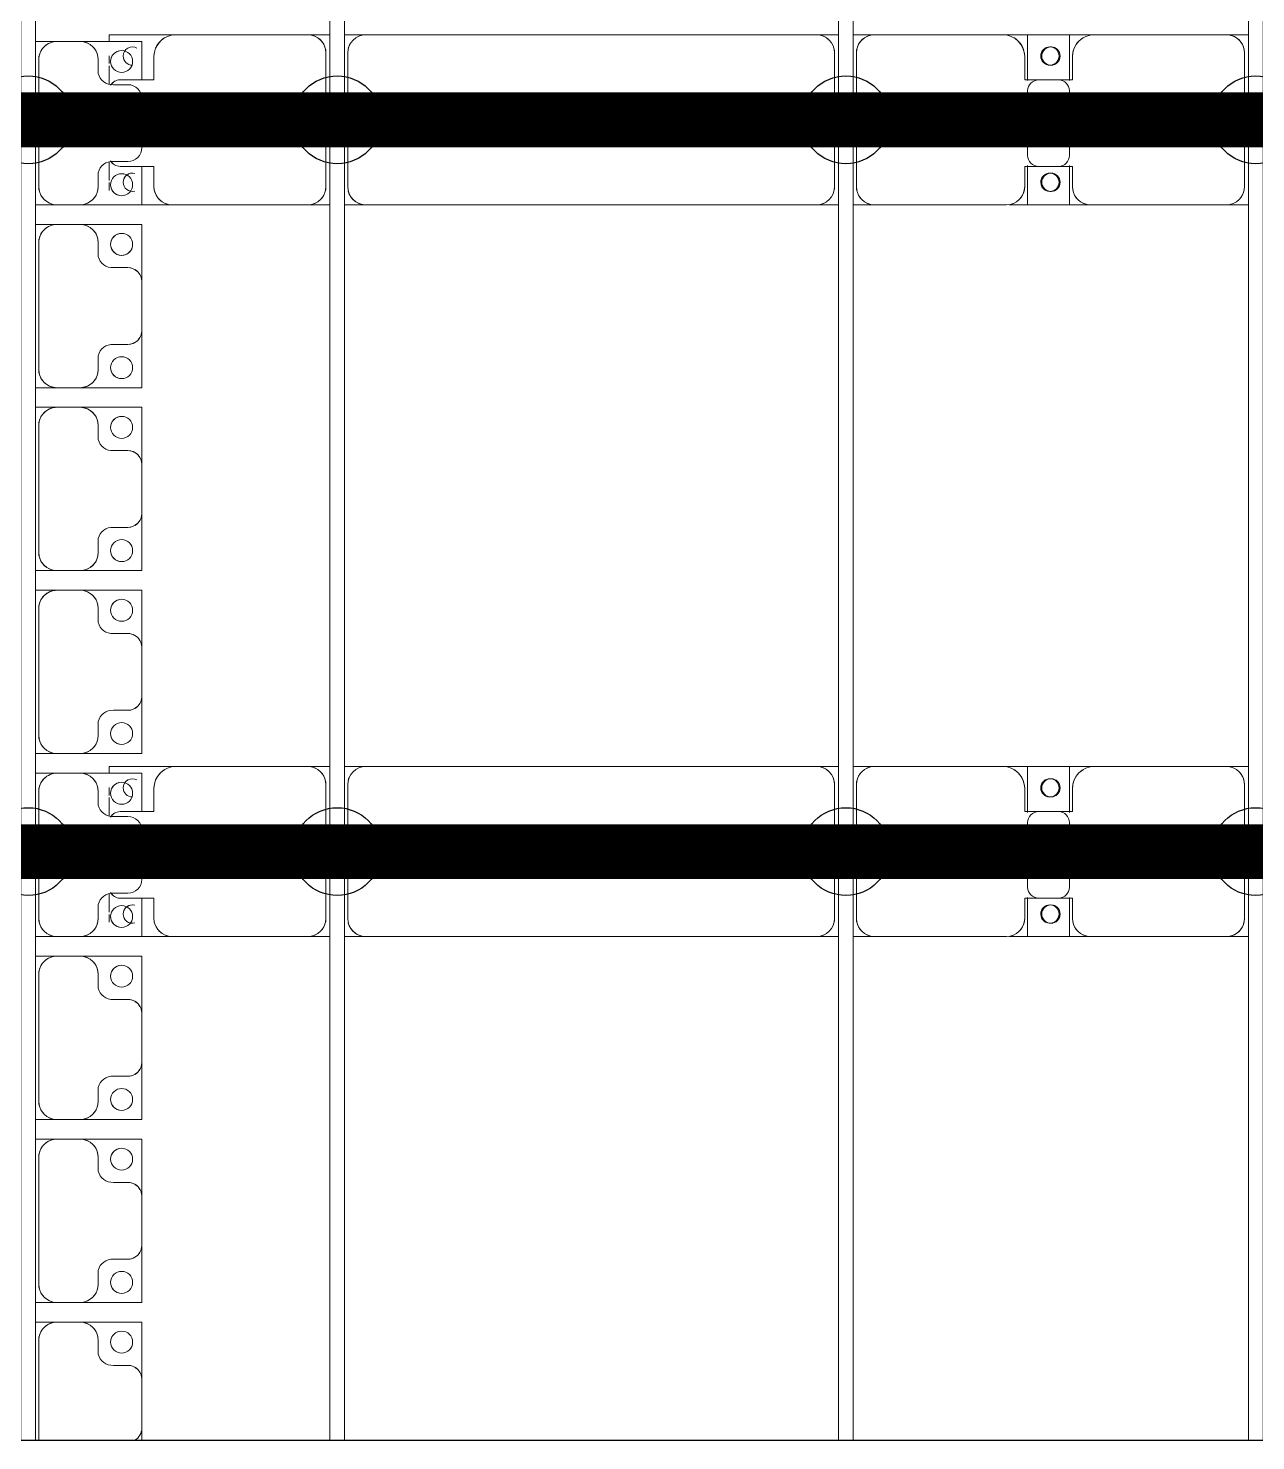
# Model space of a CAD drawing. Header units: millimetres. Extents: x -533732 to -130507, y -117886 to -23954.
# Drawn here: x -525045 to -521690, y -77746 to -73886 of the extents above; entities that cross this region are included whole.
import ezdxf

# ---------------------------------------------------------------- set-up
doc = ezdxf.new("R2010")
doc.units = ezdxf.units.MM
doc.layers.add('A-GENM', color=13, linetype='Continuous', lineweight=9)
doc.layers.add('S-BEAM', color=12, linetype='Continuous', lineweight=9)
doc.layers.add('GC-HOP 40x60 GIA CUONG', color=1, linetype='Continuous')

# ---------------------------------------------------------------- blocks, each defined once
blk = doc.blocks.new('Dầm C52 - Hộp 40x60-19816-BỐ TRÍ KHUNG KẾT CẤU BÈ PIN 06')
at = {"layer": 'S-BEAM', "color": 3, "lineweight": 25}
blk.add_line((-145891.1, 20), (145891.1, 20), dxfattribs=at)
blk = doc.blocks.new('Dai phao do pin - DẢI PHAO ĐỠ PIN-V127-BỐ TRÍ KHUNG KẾT CẤU BÈ PIN 06')
at = {"layer": 'A-GENM', "color": 7}
for p, q in [((65968.9, 223.4), (66029.7, 223.4)), ((65968.9, 223.4), (66029.7, 223.4)), ((66399.7, 223.4), (66029.7, 223.4)), ((66399.7, 223.4), (66572.2, 223.4)), ((66572.2, 223.4), (66399.7, 223.4)), ((66457.8, 223.4), (66622.8, 223.4)), ((66457.8, 116.2), (66457.8, 223.4)), ((66622.8, 223.4), (66457.8, 223.4)), ((66572.2, 223.4), (66572.2, 116.2)), ((66990.3, 223.4), (66630.3, 223.4)), ((66990.3, 223.4), (67048.9, 223.4)), ((66990.3, 223.4), (67048.9, 223.4)), ((67088.9, 223.4), (67149.7, 223.4)), ((67088.9, 223.4), (67149.7, 223.4)), ((68380.3, 223.4), (67149.7, 223.4)), ((68380.3, 223.4), (68438.9, 223.4)), ((68380.3, 223.4), (68438.9, 223.4)), ((68478.9, 223.4), (68539.7, 223.4)), ((68478.9, 223.4), (68539.7, 223.4)), ((68909.7, 223.4), (68539.7, 223.4)), ((68909.7, 223.4), (69082.2, 223.4)), ((69082.2, 223.4), (68909.7, 223.4)), ((65979.7, 173.4), (65979.7, -191.6)), ((66449.7, 118.2), (66449.7, 173.4)), ((66580.3, 173.4), (66580.3, 118.2)), ((67040.3, -191.6), (67040.3, 173.4)), ((67099.7, 173.4), (67099.7, -191.6)), ((68430.3, -191.6), (68430.3, 173.4)), ((68489.7, 173.4), (68489.7, -191.6)), ((68959.7, 118.2), (68959.7, 173.4)), ((69082.2, 184), (69082.2, 162.5)), ((69082.2, 162.5), (69082.2, 184)), ((69082.2, 156.9), (69082.2, 106.1)), ((69082.2, 106.1), (69082.2, 156.9)), ((66542.2, 118.2), (66449.7, 118.2)), ((66580.3, 118.2), (66487.8, 118.2)), ((69052.2, 118.2), (68959.7, 118.2)), ((66457.8, 88.2), (66457.8, -88.2)), ((66572.2, -88.2), (66572.2, 88.2)), ((69082.2, -106.1), (69082.2, -156.9)), ((69082.2, -156.9), (69082.2, -106.1)), ((66449.7, -181.6), (66449.7, -118.2)), ((66449.7, -118.2), (66542.2, -118.2)), ((66457.8, -241.6), (66457.8, -116.2)), ((66487.8, -118.2), (66580.3, -118.2)), ((66572.2, -116.2), (66572.2, -241.6)), ((66580.3, -118.2), (66580.3, -181.6)), ((68959.7, -181.6), (68959.7, -118.2)), ((68959.7, -118.2), (69052.2, -118.2)), ((69082.2, -162.5), (69082.2, -184)), ((69082.2, -184), (69082.2, -162.5)), ((69082.2, -222.3), (69082.2, -241.6)), ((69082.2, -241.6), (69082.2, -222.3)), ((66029.7, -241.6), (65968.9, -241.6)), ((66029.7, -241.6), (65968.9, -241.6)), ((66029.7, -241.6), (66389.7, -241.6)), ((66572.2, -241.6), (66389.7, -241.6)), ((66389.7, -241.6), (66572.2, -241.6)), ((66640.3, -241.6), (66457.8, -241.6)), ((66457.8, -241.6), (66640.3, -241.6)), ((66640.3, -241.6), (66990.3, -241.6)), ((67048.9, -241.6), (66990.3, -241.6)), ((67048.9, -241.6), (66990.3, -241.6)), ((67149.7, -241.6), (67088.9, -241.6)), ((67149.7, -241.6), (67088.9, -241.6)), ((67149.7, -241.6), (68380.3, -241.6)), ((68438.9, -241.6), (68380.3, -241.6)), ((68438.9, -241.6), (68380.3, -241.6)), ((68539.7, -241.6), (68478.9, -241.6)), ((68539.7, -241.6), (68478.9, -241.6)), ((68539.7, -241.6), (68899.7, -241.6)), ((69082.2, -241.6), (68899.7, -241.6)), ((68899.7, -241.6), (69082.2, -241.6))]:
    blk.add_line(p, q, dxfattribs=at)
for centre, radius, start, end in [((66029.7, 173.4), 50, 90, 180), ((66029.7, 173.4), 50, 107.2117, 180), ((66399.7, 173.4), 50, 0, 90), ((66399.7, 173.4), 50, 0, 75), ((66630.3, 173.4), 50, 90, 180), ((66630.3, 173.4), 50, 105, 180), ((66990.3, 173.4), 50, 0, 90), ((66990.3, 173.4), 50, 0, 75), ((67149.7, 173.4), 50, 90, 180), ((67149.7, 173.4), 50, 150, 180), ((67149.7, 173.4), 50, 90, 120), ((68380.3, 173.4), 50, 0, 90), ((68380.3, 173.4), 50, 15, 90), ((68539.7, 173.4), 50, 90, 180), ((68539.7, 173.4), 50, 105, 180), ((68909.7, 173.4), 50, 0, 90), ((68909.7, 173.4), 50, 0, 75), ((66508.6, 161.8), 25, 0, 180), ((66508.6, 161.8), 25, 180, 360), ((66508.6, 161.8), 25, 0, 165), ((66508.6, 161.8), 25, 195, 255), ((66511.4, 161.8), 25, 360, 180), ((66511.4, 161.8), 25, 90, 180), ((66511.4, 161.8), 25, 180, 360), ((66511.4, 161.8), 25, 180, 255), ((66508.6, 161.8), 25, 285, 360), ((66511.4, 161.8), 25, 15, 75), ((66511.4, 161.8), 25, 285, 345), ((69018.6, 161.8), 25, 360, 105), ((69018.6, 161.8), 25, 0, 105), ((69018.6, 161.8), 25, 255, 360), ((69018.6, 161.8), 25, 270, 360), ((66487.8, 88.2), 30, 90, 180), ((66542.2, 88.2), 30, 0, 90), ((69052.2, 88.2), 30, 30, 90), ((69052.2, 88.2), 30, 30, 60), ((66487.8, -88.2), 30, 180, 270), ((66542.2, -88.2), 30, 270, 0), ((69052.2, -88.2), 30, 270, 330), ((69052.2, -88.2), 30, 300, 330), ((69052.2, -88.2), 30, 300, 315), ((69052.2, -88.2), 30, 300, 315), ((66029.7, -191.6), 50, 180, 270), ((66029.7, -191.6), 50, 180, 252.7907), ((66389.7, -181.6), 60, 270, 360), ((66389.7, -181.6), 60, 300, 0), ((66508.6, -183.2), 25, 0, 180), ((66508.6, -183.2), 25, 180, 0), ((66508.6, -183.2), 25, 195, 0), ((66511.4, -183.2), 25, 0, 180), ((66511.4, -183.2), 25, 60, 180), ((66511.4, -183.2), 25, 180, 0), ((66511.4, -183.2), 25, 180, 270), ((66508.6, -183.2), 25, 0, 150), ((66511.4, -183.2), 25, 285, 345), ((66511.4, -183.2), 25, 15, 30), ((66640.3, -181.6), 60, 180, 270), ((66640.3, -181.6), 60, 180, 240), ((66990.3, -191.6), 50, 270, 360), ((66990.3, -191.6), 50, 285, 360), ((67149.7, -191.6), 50, 180, 270), ((67149.7, -191.6), 50, 180, 210), ((68380.3, -191.6), 50, 270, 360), ((68539.7, -191.6), 50, 180, 270), ((68539.7, -191.6), 50, 180, 255), ((68899.7, -181.6), 60, 270, 360), ((68899.7, -181.6), 60, 300, 0), ((69018.6, -183.2), 25, 240, 360), ((69018.6, -183.2), 25, 240, 360), ((69018.6, -183.2), 25, 0, 90), ((69018.6, -183.2), 25, 0, 90), ((67149.7, -191.6), 50, 225, 255), ((68380.3, -191.6), 50, 330, 345), ((68380.3, -191.6), 50, 270, 300)]:
    blk.add_arc(centre, radius, start, end, dxfattribs=at)
blk = doc.blocks.new('Dai phao do pin - DẢI PHAO ĐỠ PIN-V128-BỐ TRÍ KHUNG KẾT CẤU BÈ PIN 06')
at = {"layer": 'A-GENM', "color": 7}
for p, q in [((65968.9, 223.4), (66029.7, 223.4)), ((65968.9, 223.4), (66029.7, 223.4)), ((66399.7, 223.4), (66029.7, 223.4)), ((66399.7, 223.4), (66572.2, 223.4)), ((66572.2, 223.4), (66399.7, 223.4)), ((66457.8, 223.4), (66622.8, 223.4)), ((66457.8, 116.2), (66457.8, 223.4)), ((66622.8, 223.4), (66457.8, 223.4)), ((66572.2, 223.4), (66572.2, 116.2)), ((66990.3, 223.4), (66630.3, 223.4)), ((66990.3, 223.4), (67048.9, 223.4)), ((66990.3, 223.4), (67048.9, 223.4)), ((67088.9, 223.4), (67149.7, 223.4)), ((67088.9, 223.4), (67149.7, 223.4)), ((68380.3, 223.4), (67149.7, 223.4)), ((68380.3, 223.4), (68438.9, 223.4)), ((68380.3, 223.4), (68438.9, 223.4)), ((68478.9, 223.4), (68539.7, 223.4)), ((68478.9, 223.4), (68539.7, 223.4)), ((68909.7, 223.4), (68539.7, 223.4)), ((68909.7, 223.4), (69082.2, 223.4)), ((69082.2, 223.4), (68909.7, 223.4)), ((65979.7, 173.4), (65979.7, -191.6)), ((66449.7, 118.2), (66449.7, 173.4)), ((66580.3, 173.4), (66580.3, 118.2)), ((67040.3, -191.6), (67040.3, 173.4)), ((67099.7, 173.4), (67099.7, -191.6)), ((68430.3, -191.6), (68430.3, 173.4)), ((68489.7, 173.4), (68489.7, -191.6)), ((68959.7, 118.2), (68959.7, 173.4)), ((69082.2, 184), (69082.2, 162.5)), ((69082.2, 162.5), (69082.2, 184)), ((69082.2, 156.9), (69082.2, 106.1)), ((69082.2, 106.1), (69082.2, 156.9)), ((66542.2, 118.2), (66449.7, 118.2)), ((66580.3, 118.2), (66487.8, 118.2)), ((69052.2, 118.2), (68959.7, 118.2)), ((66457.8, 88.2), (66457.8, -88.2)), ((66572.2, -88.2), (66572.2, 88.2)), ((69082.2, -106.1), (69082.2, -156.9)), ((69082.2, -156.9), (69082.2, -106.1)), ((66449.7, -181.6), (66449.7, -118.2)), ((66449.7, -118.2), (66542.2, -118.2)), ((66457.8, -241.6), (66457.8, -116.2)), ((66487.8, -118.2), (66580.3, -118.2)), ((66572.2, -116.2), (66572.2, -241.6)), ((66580.3, -118.2), (66580.3, -181.6)), ((68959.7, -181.6), (68959.7, -118.2)), ((68959.7, -118.2), (69052.2, -118.2)), ((69082.2, -162.5), (69082.2, -184)), ((69082.2, -184), (69082.2, -162.5)), ((69082.2, -222.3), (69082.2, -241.6)), ((69082.2, -241.6), (69082.2, -222.3)), ((66029.7, -241.6), (65968.9, -241.6)), ((66029.7, -241.6), (65968.9, -241.6)), ((66029.7, -241.6), (66389.7, -241.6)), ((66572.2, -241.6), (66389.7, -241.6)), ((66389.7, -241.6), (66572.2, -241.6)), ((66640.3, -241.6), (66457.8, -241.6)), ((66457.8, -241.6), (66640.3, -241.6)), ((66640.3, -241.6), (66990.3, -241.6)), ((67048.9, -241.6), (66990.3, -241.6)), ((67048.9, -241.6), (66990.3, -241.6)), ((67149.7, -241.6), (67088.9, -241.6)), ((67149.7, -241.6), (67088.9, -241.6)), ((67149.7, -241.6), (68380.3, -241.6)), ((68438.9, -241.6), (68380.3, -241.6)), ((68438.9, -241.6), (68380.3, -241.6)), ((68539.7, -241.6), (68478.9, -241.6)), ((68539.7, -241.6), (68478.9, -241.6)), ((68539.7, -241.6), (68899.7, -241.6)), ((69082.2, -241.6), (68899.7, -241.6)), ((68899.7, -241.6), (69082.2, -241.6))]:
    blk.add_line(p, q, dxfattribs=at)
for centre, radius, start, end in [((66029.7, 173.4), 50, 90, 180), ((66029.7, 173.4), 50, 107.2222, 180), ((66399.7, 173.4), 50, 0, 90), ((66399.7, 173.4), 50, 0, 75), ((66630.3, 173.4), 50, 90, 180), ((66630.3, 173.4), 50, 105, 180), ((66990.3, 173.4), 50, 0, 90), ((66990.3, 173.4), 50, 0, 75), ((67149.7, 173.4), 50, 90, 180), ((67149.7, 173.4), 50, 150, 180), ((67149.7, 173.4), 50, 90, 120), ((68380.3, 173.4), 50, 0, 90), ((68380.3, 173.4), 50, 15, 90), ((68539.7, 173.4), 50, 90, 180), ((68539.7, 173.4), 50, 105, 180), ((68909.7, 173.4), 50, 0, 90), ((68909.7, 173.4), 50, 0, 75), ((66508.6, 161.8), 25, 0, 180), ((66508.6, 161.8), 25, 180, 360), ((66508.6, 161.8), 25, 0, 165), ((66508.6, 161.8), 25, 195, 255), ((66511.4, 161.8), 25, 360, 180), ((66511.4, 161.8), 25, 90, 180), ((66511.4, 161.8), 25, 180, 360), ((66511.4, 161.8), 25, 180, 255), ((66508.6, 161.8), 25, 285, 360), ((66511.4, 161.8), 25, 15, 75), ((66511.4, 161.8), 25, 285, 345), ((69018.6, 161.8), 25, 360, 105), ((69018.6, 161.8), 25, 0, 105), ((69018.6, 161.8), 25, 255, 360), ((69018.6, 161.8), 25, 270, 360), ((66487.8, 88.2), 30, 90, 180), ((66542.2, 88.2), 30, 0, 90), ((69052.2, 88.2), 30, 30, 90), ((69052.2, 88.2), 30, 30, 60), ((66487.8, -88.2), 30, 180, 270), ((66542.2, -88.2), 30, 270, 0), ((69052.2, -88.2), 30, 270, 330), ((69052.2, -88.2), 30, 300, 330), ((69052.2, -88.2), 30, 300, 315), ((69052.2, -88.2), 30, 300, 315), ((66029.7, -191.6), 50, 180, 270), ((66029.7, -191.6), 50, 180, 252.7802), ((66389.7, -181.6), 60, 270, 360), ((66389.7, -181.6), 60, 300, 0), ((66508.6, -183.2), 25, 0, 180), ((66508.6, -183.2), 25, 180, 0), ((66508.6, -183.2), 25, 195, 0), ((66511.4, -183.2), 25, 0, 180), ((66511.4, -183.2), 25, 60, 180), ((66511.4, -183.2), 25, 180, 0), ((66511.4, -183.2), 25, 180, 270), ((66508.6, -183.2), 25, 0, 150), ((66511.4, -183.2), 25, 285, 345), ((66511.4, -183.2), 25, 15, 30), ((66640.3, -181.6), 60, 180, 270), ((66640.3, -181.6), 60, 180, 240), ((66990.3, -191.6), 50, 270, 360), ((66990.3, -191.6), 50, 285, 360), ((67149.7, -191.6), 50, 180, 270), ((67149.7, -191.6), 50, 180, 210), ((68380.3, -191.6), 50, 270, 360), ((68539.7, -191.6), 50, 180, 270), ((68539.7, -191.6), 50, 180, 255), ((68899.7, -181.6), 60, 270, 360), ((68899.7, -181.6), 60, 300, 0), ((69018.6, -183.2), 25, 240, 360), ((69018.6, -183.2), 25, 240, 360), ((69018.6, -183.2), 25, 0, 90), ((69018.6, -183.2), 25, 0, 90), ((67149.7, -191.6), 50, 225, 255), ((68380.3, -191.6), 50, 330, 345), ((68380.3, -191.6), 50, 270, 300)]:
    blk.add_arc(centre, radius, start, end, dxfattribs=at)
blk = doc.blocks.new('Dầm C52 - Dầm C52-19796-BỐ TRÍ KHUNG KẾT CẤU BÈ PIN 06')
at = {"layer": 'S-BEAM', "color": 1}
for p, q in [((-6613.3, 20), (-653.3, 20)), ((-653.3, -20), (-6613.3, -20))]:
    blk.add_line(p, q, dxfattribs=at)
blk = doc.blocks.new('Dai phaodi lai - DẢI PHAO ĐI LẠI-19048-BỐ TRÍ KHUNG KẾT CẤU BÈ PIN 06')
at = {"layer": 'A-GENM', "color": 7}
for p, q in [((41776.8, 748.4), (41881.8, 748.4)), ((41776.8, 579.3), (41776.8, 748.4)), ((41776.8, 748.4), (41776.8, 579.3)), ((41881.8, 748.4), (41776.8, 748.4)), ((42066.9, 748.4), (41933.1, 748.4)), ((42118.2, 748.4), (42223.2, 748.4)), ((42223.2, 748.4), (42118.2, 748.4)), ((42223.2, 748.4), (42223.2, 579.3)), ((42223.2, 579.3), (42223.2, 748.4)), ((42276.8, 748.4), (42433.1, 748.4)), ((42276.8, 579.3), (42276.8, 748.4)), ((42276.8, 748.4), (42276.8, 579.3)), ((42433.1, 748.4), (42276.8, 748.4)), ((42566.9, 748.4), (42433.1, 748.4)), ((42566.9, 748.4), (42723.2, 748.4)), ((42723.2, 748.4), (42566.9, 748.4)), ((42723.2, 748.4), (42723.2, 579.3)), ((42723.2, 579.3), (42723.2, 748.4)), ((42776.8, 748.4), (42933.1, 748.4)), ((42776.8, 579.3), (42776.8, 748.4)), ((42776.8, 748.4), (42776.8, 579.3)), ((42933.1, 748.4), (42776.8, 748.4)), ((43066.9, 748.4), (42933.1, 748.4)), ((43066.9, 748.4), (43223.2, 748.4)), ((43223.2, 748.4), (43066.9, 748.4)), ((43223.2, 748.4), (43223.2, 579.3)), ((43223.2, 579.3), (43223.2, 748.4)), ((43276.8, 748.4), (43433.1, 748.4)), ((43276.8, 579.3), (43276.8, 748.4)), ((43276.8, 748.4), (43276.8, 579.3)), ((43433.1, 748.4), (43276.8, 748.4)), ((43566.9, 748.4), (43433.1, 748.4)), ((43566.9, 748.4), (43723.2, 748.4)), ((43723.2, 748.4), (43566.9, 748.4)), ((43723.2, 748.4), (43723.2, 579.3)), ((43723.2, 579.3), (43723.2, 748.4)), ((43776.8, 748.4), (43881.8, 748.4)), ((43776.8, 579.3), (43776.8, 748.4)), ((43776.8, 748.4), (43776.8, 579.3)), ((43881.8, 748.4), (43776.8, 748.4)), ((44066.9, 748.4), (43933.1, 748.4)), ((44118.2, 748.4), (44223.2, 748.4)), ((44223.2, 748.4), (44118.2, 748.4)), ((44223.2, 748.4), (44223.2, 579.3)), ((44223.2, 579.3), (44223.2, 748.4)), ((44276.8, 748.4), (44433.1, 748.4)), ((44276.8, 579.3), (44276.8, 748.4)), ((44276.8, 748.4), (44276.8, 579.3)), ((44433.1, 748.4), (44276.8, 748.4)), ((44566.9, 748.4), (44433.1, 748.4)), ((44566.9, 748.4), (44723.2, 748.4)), ((44723.2, 748.4), (44566.9, 748.4)), ((44723.2, 748.4), (44723.2, 579.3)), ((44723.2, 579.3), (44723.2, 748.4)), ((44776.8, 748.4), (44933.1, 748.4)), ((44776.8, 579.3), (44776.8, 748.4)), ((44776.8, 748.4), (44776.8, 579.3)), ((44933.1, 748.4), (44776.8, 748.4)), ((45066.9, 748.4), (44933.1, 748.4)), ((45066.9, 748.4), (45223.2, 748.4)), ((45223.2, 748.4), (45066.9, 748.4)), ((45223.2, 748.4), (45223.2, 579.3)), ((45223.2, 579.3), (45223.2, 748.4)), ((45276.8, 748.4), (45433.1, 748.4)), ((45276.8, 579.3), (45276.8, 748.4)), ((45276.8, 748.4), (45276.8, 579.3)), ((45433.1, 748.4), (45276.8, 748.4)), ((45566.9, 748.4), (45433.1, 748.4)), ((45566.9, 748.4), (45600, 748.4)), ((45600, 748.4), (45566.9, 748.4)), ((41895.1, 710.4), (41895.1, 670.7)), ((42104.9, 670.7), (42104.9, 710.4)), ((42395.1, 710.4), (42395.1, 670.7)), ((42604.9, 670.7), (42604.9, 710.4)), ((42895.1, 710.4), (42895.1, 670.7)), ((43104.9, 670.7), (43104.9, 710.4)), ((43395.1, 710.4), (43395.1, 670.7)), ((43604.9, 670.7), (43604.9, 710.4)), ((43895.1, 710.4), (43895.1, 670.7)), ((44104.9, 670.7), (44104.9, 710.4)), ((44395.1, 710.4), (44395.1, 670.7)), ((44604.9, 670.7), (44604.9, 710.4)), ((44895.1, 710.4), (44895.1, 670.7)), ((45104.9, 670.7), (45104.9, 710.4)), ((45395.1, 710.4), (45395.1, 670.7)), ((41864.3, 629.3), (41826.8, 629.3)), ((42173.2, 629.3), (42135.7, 629.3)), ((42364.3, 629.3), (42326.8, 629.3)), ((42673.2, 629.3), (42635.7, 629.3)), ((42864.3, 629.3), (42826.8, 629.3)), ((43173.2, 629.3), (43135.7, 629.3)), ((43364.3, 629.3), (43326.8, 629.3)), ((43673.2, 629.3), (43635.7, 629.3)), ((43864.3, 629.3), (43826.8, 629.3)), ((44173.2, 629.3), (44135.7, 629.3)), ((44364.3, 629.3), (44326.8, 629.3)), ((44673.2, 629.3), (44635.7, 629.3)), ((44864.3, 629.3), (44826.8, 629.3)), ((45173.2, 629.3), (45135.7, 629.3)), ((45364.3, 629.3), (45326.8, 629.3)), ((41776.8, 579.3), (41776.8, 516.7)), ((42223.2, 516.7), (42223.2, 579.3)), ((42276.8, 579.3), (42276.8, 516.7)), ((42723.2, 516.7), (42723.2, 579.3)), ((42776.8, 579.3), (42776.8, 516.7)), ((43223.2, 516.7), (43223.2, 579.3)), ((43276.8, 579.3), (43276.8, 516.7)), ((43723.2, 516.7), (43723.2, 579.3)), ((43776.8, 579.3), (43776.8, 516.7)), ((44223.2, 516.7), (44223.2, 579.3)), ((44276.8, 579.3), (44276.8, 516.7)), ((44723.2, 516.7), (44723.2, 579.3)), ((44776.8, 579.3), (44776.8, 516.7)), ((45223.2, 516.7), (45223.2, 579.3)), ((45276.8, 579.3), (45276.8, 516.7)), ((41776.8, 458.1), (41776.8, 516.7)), ((41776.8, 458.1), (41776.8, 516.7)), ((42223.2, 516.7), (42223.2, 458.1)), ((42223.2, 516.7), (42223.2, 458.1)), ((42276.8, 458.1), (42276.8, 516.7)), ((42276.8, 458.1), (42276.8, 516.7)), ((42723.2, 516.7), (42723.2, 458.1)), ((42723.2, 516.7), (42723.2, 458.1)), ((42776.8, 458.1), (42776.8, 516.7)), ((42776.8, 458.1), (42776.8, 516.7)), ((43223.2, 516.7), (43223.2, 458.1)), ((43223.2, 516.7), (43223.2, 458.1)), ((43276.8, 458.1), (43276.8, 516.7)), ((43276.8, 458.1), (43276.8, 516.7)), ((43723.2, 516.7), (43723.2, 458.1)), ((43723.2, 516.7), (43723.2, 458.1)), ((43776.8, 458.1), (43776.8, 516.7)), ((43776.8, 458.1), (43776.8, 516.7)), ((44223.2, 516.7), (44223.2, 458.1)), ((44223.2, 516.7), (44223.2, 458.1)), ((44276.8, 458.1), (44276.8, 516.7)), ((44276.8, 458.1), (44276.8, 516.7)), ((44723.2, 516.7), (44723.2, 458.1)), ((44723.2, 516.7), (44723.2, 458.1)), ((44776.8, 458.1), (44776.8, 516.7)), ((44776.8, 458.1), (44776.8, 516.7)), ((45223.2, 516.7), (45223.2, 458.1)), ((45223.2, 516.7), (45223.2, 458.1)), ((45276.8, 458.1), (45276.8, 516.7)), ((45276.8, 458.1), (45276.8, 516.7)), ((41826.8, 466.7), (42173.2, 466.7)), ((42326.8, 466.7), (42673.2, 466.7)), ((42826.8, 466.7), (43173.2, 466.7)), ((43326.8, 466.7), (43673.2, 466.7)), ((43826.8, 466.7), (44173.2, 466.7)), ((44326.8, 466.7), (44673.2, 466.7)), ((44826.8, 466.7), (45173.2, 466.7)), ((45326.8, 466.7), (45600, 466.7))]:
    blk.add_line(p, q, dxfattribs=at)
for centre, radius, start, end in [((41933.1, 710.4), 38, 90, 180), ((42066.9, 710.4), 38, 0, 90), ((42433.1, 710.4), 38, 90, 180), ((42433.1, 710.4), 38, 90, 180), ((42433.1, 710.4), 38, 120, 180), ((42433.1, 710.4), 38, 120, 180), ((42433.1, 710.4), 38, 90, 105), ((42433.1, 710.4), 38, 90, 105), ((42566.9, 710.4), 38, 0, 90), ((42566.9, 710.4), 38, 75, 90), ((42566.9, 710.4), 38, 0, 90), ((42566.9, 710.4), 38, 75, 90), ((42566.9, 710.4), 38, 0, 60), ((42566.9, 710.4), 38, 0, 60), ((42933.1, 710.4), 38, 90, 180), ((42933.1, 710.4), 38, 90, 180), ((42933.1, 710.4), 38, 120, 180), ((42933.1, 710.4), 38, 120, 180), ((42933.1, 710.4), 38, 90, 105), ((42933.1, 710.4), 38, 90, 105), ((43066.9, 710.4), 38, 0, 90), ((43066.9, 710.4), 38, 75, 90), ((43066.9, 710.4), 38, 0, 90), ((43066.9, 710.4), 38, 75, 90), ((43066.9, 710.4), 38, 0, 60), ((43066.9, 710.4), 38, 0, 60), ((43433.1, 710.4), 38, 90, 180), ((43433.1, 710.4), 38, 90, 180), ((43433.1, 710.4), 38, 120, 180), ((43433.1, 710.4), 38, 120, 180), ((43433.1, 710.4), 38, 90, 105), ((43433.1, 710.4), 38, 90, 105), ((43566.9, 710.4), 38, 0, 90), ((43566.9, 710.4), 38, 75, 90), ((43566.9, 710.4), 38, 0, 90), ((43566.9, 710.4), 38, 75, 90), ((43566.9, 710.4), 38, 0, 60), ((43566.9, 710.4), 38, 0, 60), ((43933.1, 710.4), 38, 90, 180), ((44066.9, 710.4), 38, 0, 90), ((44433.1, 710.4), 38, 90, 180), ((44433.1, 710.4), 38, 90, 180), ((44433.1, 710.4), 38, 120, 180), ((44433.1, 710.4), 38, 120, 180), ((44433.1, 710.4), 38, 90, 105), ((44433.1, 710.4), 38, 90, 105), ((44566.9, 710.4), 38, 360, 90), ((44566.9, 710.4), 38, 75, 90), ((44566.9, 710.4), 38, 360, 90), ((44566.9, 710.4), 38, 75, 90), ((44566.9, 710.4), 38, 360, 60), ((44566.9, 710.4), 38, 360, 60), ((44933.1, 710.4), 38, 90, 180), ((44933.1, 710.4), 38, 90, 180), ((44933.1, 710.4), 38, 120, 180), ((44933.1, 710.4), 38, 120, 180), ((44933.1, 710.4), 38, 90, 105), ((44933.1, 710.4), 38, 90, 105), ((45066.9, 710.4), 38, 360, 90), ((45066.9, 710.4), 38, 75, 90), ((45066.9, 710.4), 38, 360, 90), ((45066.9, 710.4), 38, 75, 90), ((45066.9, 710.4), 38, 360, 60), ((45066.9, 710.4), 38, 360, 60), ((45433.1, 710.4), 38, 90, 180), ((45433.1, 710.4), 38, 90, 180), ((45433.1, 710.4), 38, 120, 180), ((45433.1, 710.4), 38, 120, 180), ((45433.1, 710.4), 38, 90, 105), ((45433.1, 710.4), 38, 90, 105), ((45566.9, 710.4), 38, 30, 90), ((45566.9, 710.4), 38, 75, 90), ((45566.9, 710.4), 38, 30, 90), ((45566.9, 710.4), 38, 75, 90), ((45566.9, 710.4), 38, 30, 60), ((45566.9, 710.4), 38, 30, 60), ((41831.6, 693.3), 30, 90, 270), ((41831.6, 693.3), 30, 90, 180), ((41831.6, 693.3), 30, 270, 90), ((41831.6, 693.3), 30, 270, 90), ((42168.4, 693.3), 30, 90, 270), ((42168.4, 693.3), 30, 90, 270), ((42168.4, 693.3), 30, 270, 90), ((42168.4, 693.3), 30, 0, 90), ((42331.6, 693.3), 30, 90, 270), ((42331.6, 693.3), 30, 90, 180), ((42331.6, 693.3), 30, 270, 90), ((42331.6, 693.3), 30, 285, 90), ((42668.4, 693.3), 30, 90, 270), ((42668.4, 693.3), 30, 90, 270), ((42668.4, 693.3), 30, 270, 90), ((42668.4, 693.3), 30, 0, 90), ((42831.6, 693.3), 30, 90, 270), ((42831.6, 693.3), 30, 90, 180), ((42831.6, 693.3), 30, 270, 90), ((42831.6, 693.3), 30, 270, 90), ((43168.4, 693.3), 30, 90, 270), ((43168.4, 693.3), 30, 90, 270), ((43168.4, 693.3), 30, 270, 90), ((43168.4, 693.3), 30, 0, 90), ((43331.6, 693.3), 30, 90, 270), ((43331.6, 693.3), 30, 90, 180), ((43331.6, 693.3), 30, 270, 90), ((43331.6, 693.3), 30, 270, 90), ((43668.4, 693.3), 30, 90, 270), ((43668.4, 693.3), 30, 90, 270), ((43668.4, 693.3), 30, 270, 90), ((43668.4, 693.3), 30, 0, 90), ((43831.6, 693.3), 30, 90, 270), ((43831.6, 693.3), 30, 90, 180), ((43831.6, 693.3), 30, 270, 90), ((43831.6, 693.3), 30, 270, 90), ((44168.4, 693.3), 30, 90, 270), ((44168.4, 693.3), 30, 90, 270), ((44168.4, 693.3), 30, 270, 90), ((44168.4, 693.3), 30, 0, 90), ((44331.6, 693.3), 30, 90, 270), ((44331.6, 693.3), 30, 90, 180), ((44331.6, 693.3), 30, 270, 90), ((44331.6, 693.3), 30, 270, 90), ((44668.4, 693.3), 30, 90, 270), ((44668.4, 693.3), 30, 90, 270), ((44668.4, 693.3), 30, 270, 90), ((44668.4, 693.3), 30, 0, 90), ((44831.6, 693.3), 30, 90, 270), ((44831.6, 693.3), 30, 90, 180), ((44831.6, 693.3), 30, 270, 90), ((44831.6, 693.3), 30, 270, 90), ((45168.4, 693.3), 30, 90, 270), ((45168.4, 693.3), 30, 90, 270), ((45168.4, 693.3), 30, 270, 90), ((45168.4, 693.3), 30, 0, 90), ((45331.6, 693.3), 30, 90, 270), ((45331.6, 693.3), 30, 90, 180), ((45331.6, 693.3), 30, 270, 90), ((45331.6, 693.3), 30, 270, 90), ((41831.6, 693.3), 30, 195, 270), ((41855.2, 668.2), 40, 283.1885, 3.5081), ((42144.8, 668.2), 40, 176.4919, 256.8115), ((42168.4, 693.3), 30, 270, 345), ((42331.6, 693.3), 30, 195, 270), ((42331.6, 693.3), 30, 270, 272.966), ((42355.2, 668.2), 40, 283.1885, 3.5081), ((42644.8, 668.2), 40, 176.4919, 256.8115), ((42668.4, 693.3), 30, 270, 345), ((42831.6, 693.3), 30, 195, 270), ((42855.2, 668.2), 40, 283.1885, 3.5081), ((43144.8, 668.2), 40, 176.4919, 256.8115), ((43168.4, 693.3), 30, 270, 345), ((43331.6, 693.3), 30, 195, 270), ((43355.2, 668.2), 40, 283.1885, 3.5081), ((43644.8, 668.2), 40, 176.4919, 256.8115), ((43668.4, 693.3), 30, 270, 345), ((43831.6, 693.3), 30, 195, 270), ((43855.2, 668.2), 40, 283.1885, 3.5081), ((44144.8, 668.2), 40, 176.4919, 256.8115), ((44168.4, 693.3), 30, 270, 345), ((44331.6, 693.3), 30, 195, 270), ((44355.2, 668.2), 40, 283.1885, 3.5081), ((44644.8, 668.2), 40, 176.4919, 256.8115), ((44668.4, 693.3), 30, 270, 345), ((44831.6, 693.3), 30, 195, 270), ((44855.2, 668.2), 40, 283.1885, 3.5081), ((45144.8, 668.2), 40, 176.4919, 256.8115), ((45168.4, 693.3), 30, 270, 345), ((45331.6, 693.3), 30, 195, 270), ((45355.2, 668.2), 40, 283.1885, 3.5081), ((41826.8, 579.3), 50, 90, 180), ((41826.8, 579.3), 50, 90, 165), ((42173.2, 579.3), 50, 360, 90), ((42173.2, 579.3), 50, 15, 90), ((42326.8, 579.3), 50, 90, 180), ((42326.8, 579.3), 50, 90, 165), ((42673.2, 579.3), 50, 0, 90), ((42673.2, 579.3), 50, 15, 90), ((42826.8, 579.3), 50, 90, 180), ((42826.8, 579.3), 50, 90, 165), ((43173.2, 579.3), 50, 0, 90), ((43173.2, 579.3), 50, 15, 90), ((43326.8, 579.3), 50, 90, 180), ((43326.8, 579.3), 50, 90, 165), ((43673.2, 579.3), 50, 0, 90), ((43673.2, 579.3), 50, 15, 90), ((43826.8, 579.3), 50, 90, 180), ((43826.8, 579.3), 50, 90, 165), ((44173.2, 579.3), 50, 0, 90), ((44173.2, 579.3), 50, 15, 90), ((44326.8, 579.3), 50, 90, 180), ((44326.8, 579.3), 50, 90, 165), ((44673.2, 579.3), 50, 0, 90), ((44673.2, 579.3), 50, 15, 90), ((44826.8, 579.3), 50, 90, 180), ((44826.8, 579.3), 50, 90, 165), ((45173.2, 579.3), 50, 0, 90), ((45173.2, 579.3), 50, 15, 90), ((45326.8, 579.3), 50, 90, 180), ((45326.8, 579.3), 50, 90, 165), ((41826.8, 516.7), 50, 180, 270), ((41826.8, 516.7), 50, 195, 270), ((42173.2, 516.7), 50, 270, 0), ((42173.2, 516.7), 50, 270, 345), ((42326.8, 516.7), 50, 180, 270), ((42326.8, 516.7), 50, 195, 270), ((42673.2, 516.7), 50, 270, 360), ((42673.2, 516.7), 50, 270, 345), ((42826.8, 516.7), 50, 180, 270), ((42826.8, 516.7), 50, 195, 270), ((43173.2, 516.7), 50, 270, 0), ((43173.2, 516.7), 50, 270, 345), ((43326.8, 516.7), 50, 180, 270), ((43326.8, 516.7), 50, 195, 270), ((43673.2, 516.7), 50, 270, 0), ((43673.2, 516.7), 50, 270, 345), ((43826.8, 516.7), 50, 180, 270), ((43826.8, 516.7), 50, 195, 270), ((44173.2, 516.7), 50, 270, 0), ((44173.2, 516.7), 50, 270, 345), ((44326.8, 516.7), 50, 180, 270), ((44326.8, 516.7), 50, 195, 270), ((44673.2, 516.7), 50, 270, 0), ((44673.2, 516.7), 50, 270, 345), ((44826.8, 516.7), 50, 180, 270), ((44826.8, 516.7), 50, 195, 270), ((45173.2, 516.7), 50, 270, 0), ((45173.2, 516.7), 50, 270, 345), ((45326.8, 516.7), 50, 180, 270), ((45326.8, 516.7), 50, 195, 270)]:
    blk.add_arc(centre, radius, start, end, dxfattribs=at)
blk = doc.blocks.new('HOBANMONG_BEPIN 6_rvt-1-BỐ TRÍ KHUNG KẾT CẤU BÈ PIN 06')
at = {"layer": 'A-GENM', "color": 3, "lineweight": 25}
for name, p, rotation in [('Dai phaodi lai - DẢI PHAO ĐI LẠI-19048-BỐ TRÍ KHUNG KẾT CẤU BÈ PIN 06', (-525482.5, -32144.9), 269.9997586098934), ('Dai phao do pin - DẢI PHAO ĐỠ PIN-V127-BỐ TRÍ KHUNG KẾT CẤU BÈ PIN 06', (-455741.4, -74145.2), 179.9997586099391), ('Dai phao do pin - DẢI PHAO ĐỠ PIN-V128-BỐ TRÍ KHUNG KẾT CẤU BÈ PIN 06', (-455741.4, -76145.2), 179.9997586099391)]:
    blk.add_blockref(name, p, dxfattribs=dict(at, rotation=rotation))
at = {"layer": 'S-BEAM', "color": 3, "lineweight": 25}
for name, p, rotation in [('Dầm C52 - Dầm C52-19796-BỐ TRÍ KHUNG KẾT CẤU BÈ PIN 06', (-525044.5, -71131.6), 89.99975860989407), ('Dầm C52 - Dầm C52-19796-BỐ TRÍ KHUNG KẾT CẤU BÈ PIN 06', (-524200.3, -71131.6), 89.99975860989407), ('Dầm C52 - Dầm C52-19796-BỐ TRÍ KHUNG KẾT CẤU BÈ PIN 06', (-522810.3, -71131.6), 89.99975860989407), ('Dầm C52 - Dầm C52-19796-BỐ TRÍ KHUNG KẾT CẤU BÈ PIN 06', (-521690.3, -71131.6), 89.99975860989407), ('Dầm C52 - Hộp 40x60-19816-BỐ TRÍ KHUNG KẾT CẤU BÈ PIN 06', (-380339.9, -77765.5), 359.9997586099392)]:
    blk.add_blockref(name, p, dxfattribs=dict(at, rotation=rotation))

msp = doc.modelspace()

# ---------------------------------------------------------------- linework, layer by layer
at = {"layer": 'GC-HOP 40x60 GIA CUONG', "const_width": 150}
for points in [[(-526009.5, -74136), (-511009.5, -74136)], [(-526009.5, -76136), (-511009.5, -76136)]]:
    msp.add_lwpolyline(points, dxfattribs=at)
at = {"layer": 'GC-HOP 40x60 GIA CUONG'}
for centre in [(-525044.5, -74136), (-524200.3, -74136), (-522810.3, -74136), (-521690.3, -74136), (-525044.5, -76136), (-524200.3, -76136), (-522810.3, -76136), (-521690.3, -76136)]:
    msp.add_circle(centre, 120, dxfattribs=at)

# ---------------------------------------------------------------- block references
at = {"lineweight": 5}
msp.add_blockref('HOBANMONG_BEPIN 6_rvt-1-BỐ TRÍ KHUNG KẾT CẤU BÈ PIN 06', (0, 0), dxfattribs=at)

doc.saveas('drawing.dxf')
